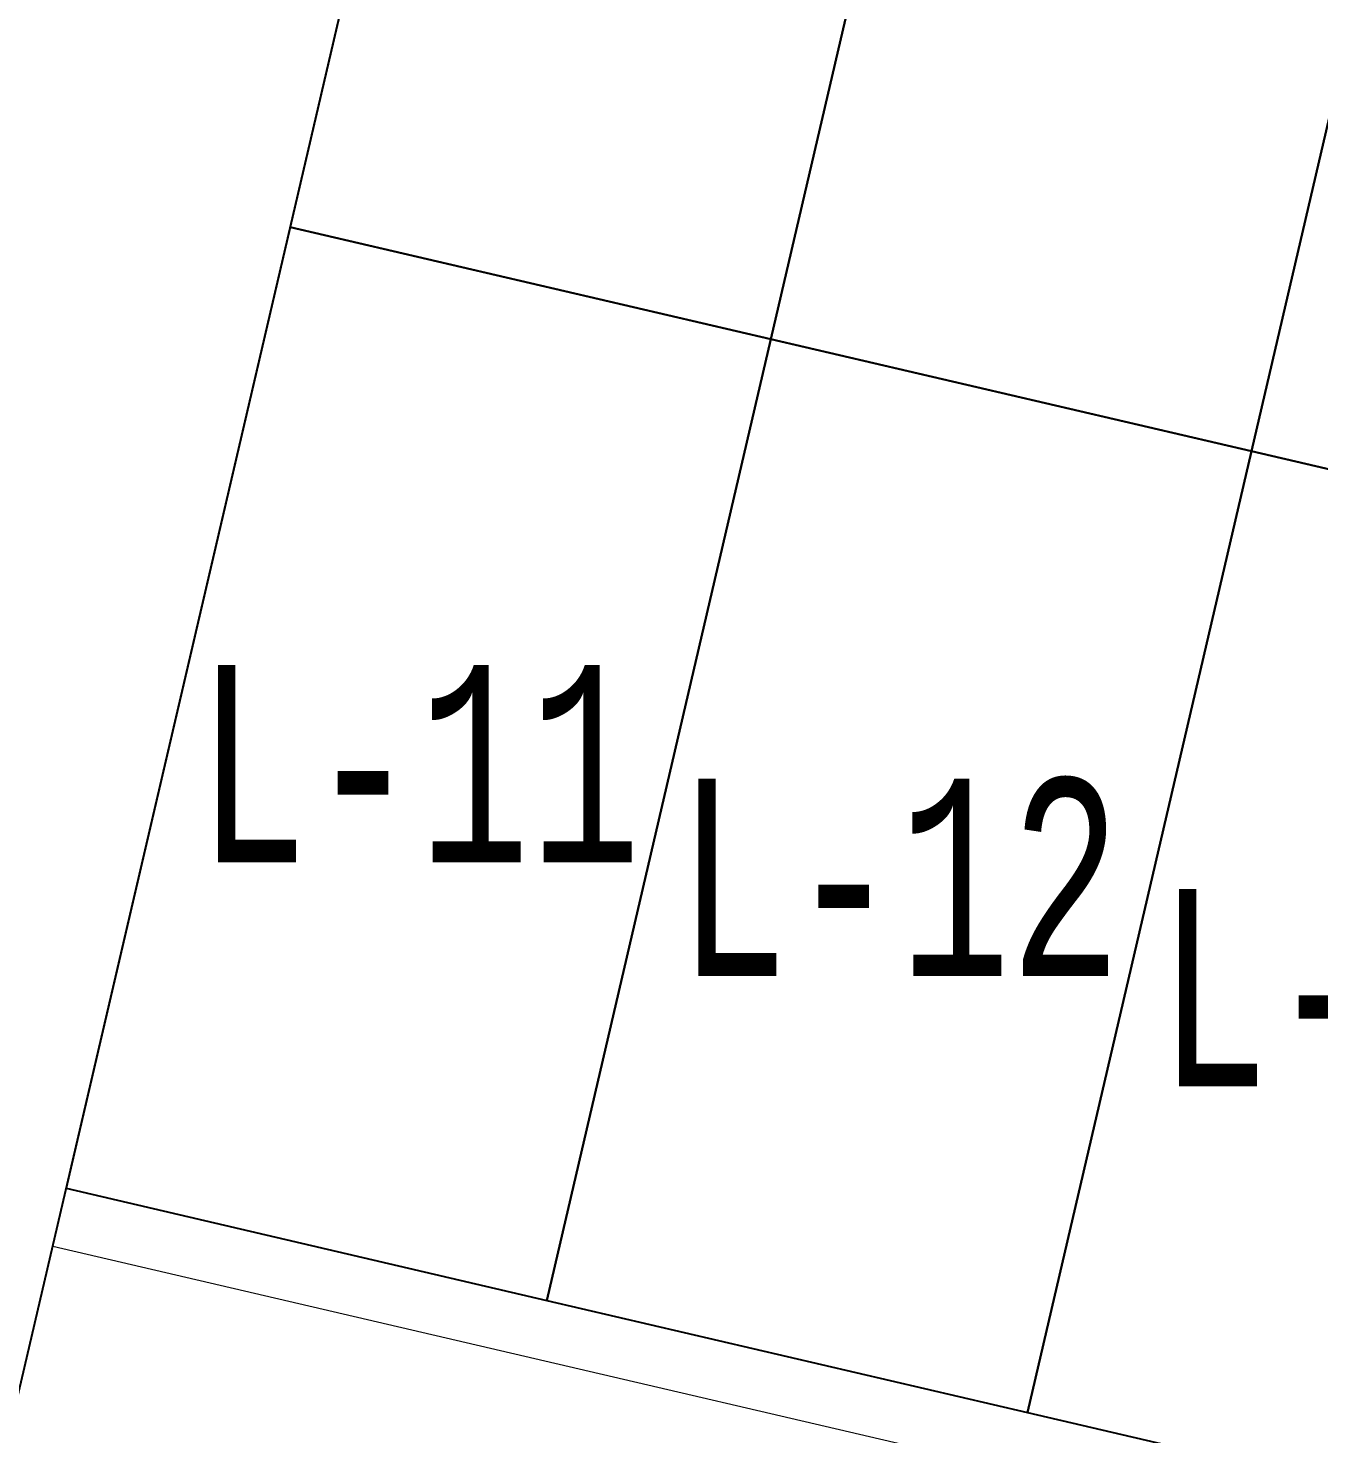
# Model space of a CAD drawing. Header units: millimetres. Extents: x 474016 to 477875, y 2288607 to 2292200.
# Drawn here: x 474140.1 to 474172.8, y 2289354.31 to 2289389.91 of the extents above; entities that cross this region are included whole.
import ezdxf
from ezdxf.enums import TextEntityAlignment as Align

# ---------------------------------------------------------------- set-up
doc = ezdxf.new("R2010")
doc.units = ezdxf.units.MM
doc.header["$LTSCALE"] = 50
for name, color, linetype, lineweight in [('BANQUETA', 251, 'Continuous', 5), ('LOTES', 6, 'Continuous', 15), ('MANZANAS', 4, 'Continuous', 15)]:
    doc.layers.add(name, color=color, linetype=linetype, lineweight=lineweight)
for name, color, linetype in [('CVL_LOTIF', 1, 'Continuous'), ('POLIG. FISICO-TOPOGRAF', 194, 'Continuous'), ('POLIGONALGRAL', 7, 'Continuous')]:
    doc.layers.add(name, color=color, linetype=linetype)
doc.layers.add('MZ Y LT', color=7, linetype='Continuous', lineweight=13, true_color=0x0d2bf2)
doc.styles.add('MONOTXT4', font='MONOTXT4.shx', dxfattribs={"width": 0.55})

msp = doc.modelspace()

# ---------------------------------------------------------------- linework, layer by layer
msp.add_lwpolyline([(474015.964, 2288823.713), (474235.189, 2289764.407)])
at = {"layer": 'BANQUETA'}
msp.add_lwpolyline([(474140.726, 2289359.067), (474262.464, 2289330.696, 0.414214), (474264.866, 2289332.19), (474275.987, 2289379.911, 0.414214), (474274.493, 2289382.313), (474152.755, 2289410.684)], format="xyb", dxfattribs=at)
at = {"layer": 'CVL_LOTIF'}
for points in [[(474164.589, 2289406.386), (474152.415, 2289409.223), (474146.741, 2289384.875), (474158.914, 2289382.038)], [(474176.762, 2289403.549), (474164.589, 2289406.386), (474158.914, 2289382.038), (474171.088, 2289379.201)], [(474188.936, 2289400.711), (474176.762, 2289403.549), (474171.088, 2289379.201), (474183.262, 2289376.364)], [(474158.914, 2289382.038), (474146.741, 2289384.875), (474141.067, 2289360.528), (474153.24, 2289357.69)], [(474171.088, 2289379.201), (474158.914, 2289382.038), (474153.24, 2289357.69), (474165.414, 2289354.853)], [(474183.262, 2289376.364), (474171.088, 2289379.201), (474165.414, 2289354.853), (474177.588, 2289352.016)]]:
    msp.add_lwpolyline(points, close=True, dxfattribs=at)
at = {"layer": 'LOTES'}
for p, q in [((474158.914, 2289382.038), (474164.589, 2289406.386)), ((474171.088, 2289379.201), (474176.762, 2289403.549)), ((474153.24, 2289357.69), (474158.914, 2289382.038)), ((474165.414, 2289354.853), (474171.088, 2289379.201))]:
    msp.add_line(p, q, dxfattribs=at)
at = {"layer": 'MANZANAS'}
msp.add_lwpolyline([(474015.964, 2288823.713), (474235.189, 2289764.407), (474345.027, 2290122.777)], dxfattribs=at)
at = {"layer": 'POLIG. FISICO-TOPOGRAF'}
msp.add_lwpolyline([(474142.508, 2288807.157), (474015.964, 2288823.713), (474235.189, 2289764.407), (474514.9, 2290677.025), (474993.885, 2291112.494), (475533.744, 2290888.924), (474404.538, 2289616.523), (474693.544, 2289380.89), (474519.469, 2288757.839), (474392.255, 2288774.482)], dxfattribs=at)
at = {"layer": 'POLIGONALGRAL', "color": 3}
msp.add_lwpolyline([(474015.964, 2288823.713), (474235.189, 2289764.407), (474345.027, 2290122.777), (474674.083, 2289920.248), (474404.538, 2289616.523), (474693.544, 2289380.89), (474519.469, 2288757.839)], close=True, dxfattribs=at)

# ---------------------------------------------------------------- texts
at = {"layer": 'MZ Y LT', "lineweight": 13, "style": 'MONOTXT4', "width": 0.65}
for s, p in [('L-11', (474149.991, 2289371.283)), ('L-12', (474162.164, 2289368.446)), ('L-13', (474174.338, 2289365.609))]:
    msp.add_text(s, height=5, dxfattribs=at).set_placement(p, align=Align.MIDDLE)

doc.saveas('drawing.dxf')
